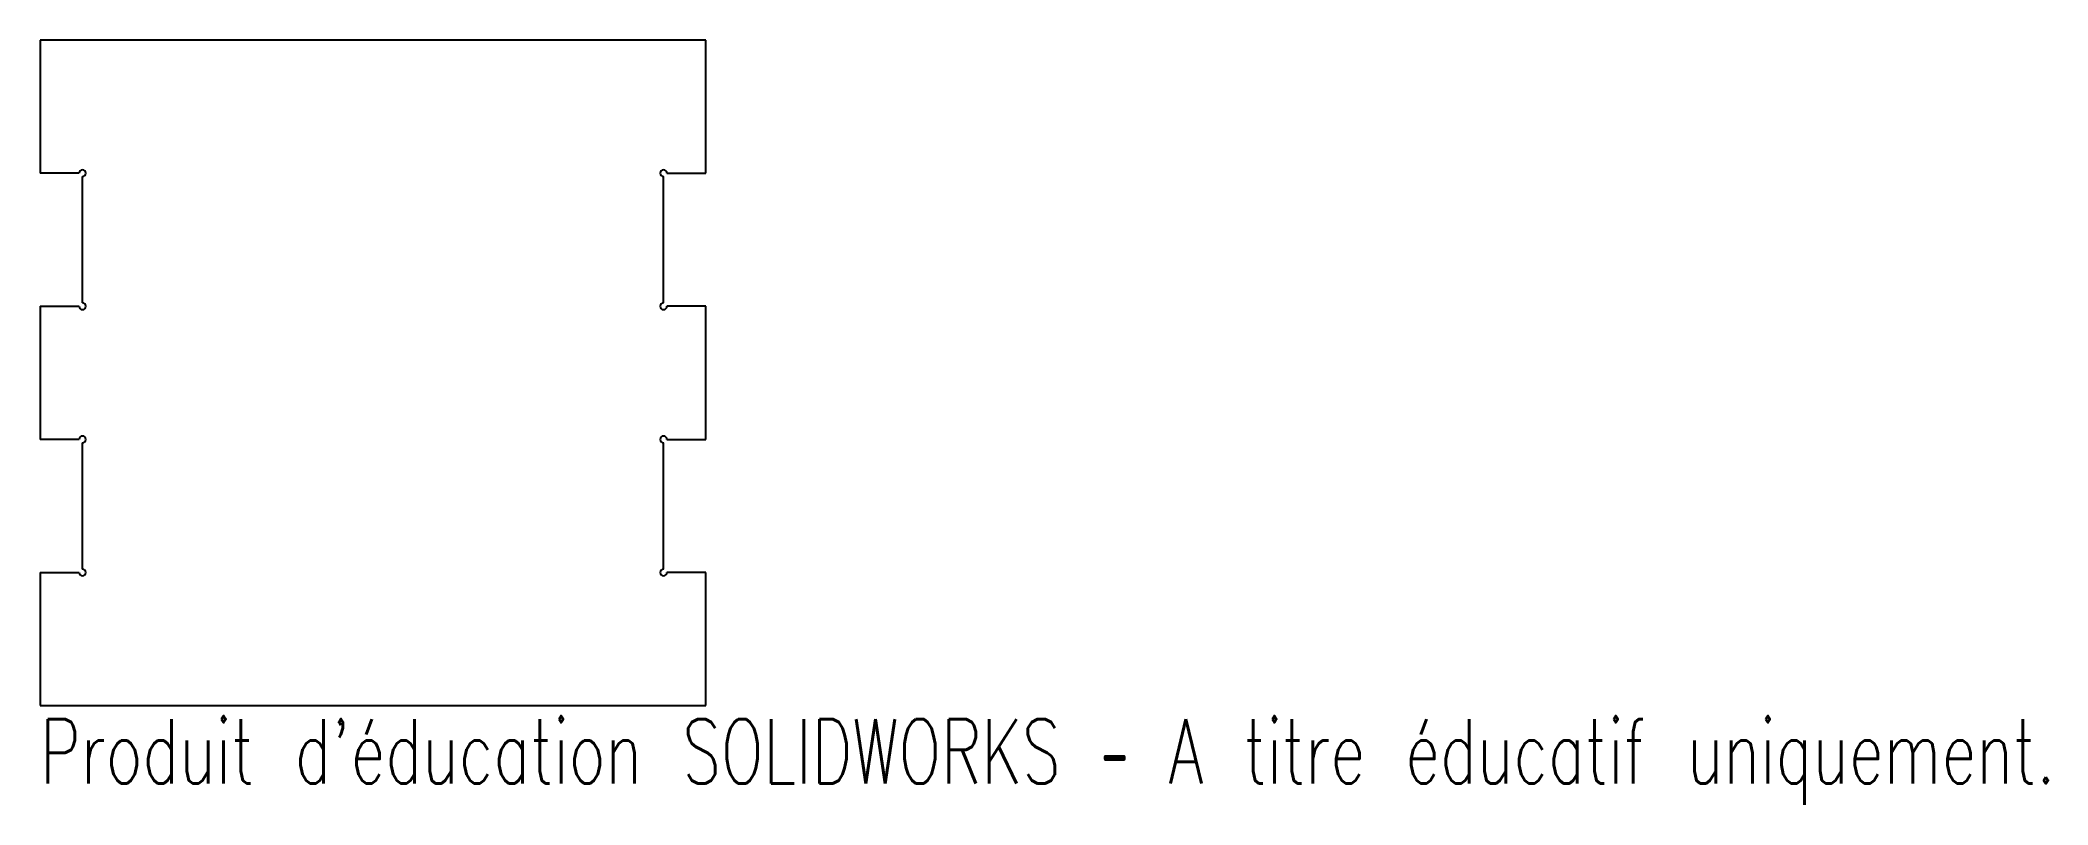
# Model space of a CAD drawing. Header units: millimetres. Extents: x -25 to 126, y -32 to 25.
import ezdxf

# ---------------------------------------------------------------- set-up
doc = ezdxf.new("R2010")
doc.units = ezdxf.units.MM
doc.styles.add('SLDTEXTSTYLE0', font='TXT', dxfattribs={"width": 0.7, "bigfont": 'bigfont'})

msp = doc.modelspace()

# ---------------------------------------------------------------- linework, layer by layer
at = {"color": 7, "linetype": 'Continuous', "lineweight": 25}
for p, q in [((25, 25), (-25, 25)), ((-25, 25), (-25, 15)), ((25, 15), (25, 25)), ((-22.075, 15), (-25, 15)), ((-21.825, 5.25), (-21.825, 14.75)), ((21.825, 5.25), (21.825, 14.75)), ((22.075, 15), (25, 15)), ((-25, 5), (-22.075, 5)), ((-25, 5), (-25, -5)), ((25, 5), (22.075, 5)), ((25, -5), (25, 5)), ((-22.075, -5), (-25, -5)), ((-21.825, -14.75), (-21.825, -5.25)), ((21.825, -14.75), (21.825, -5.25)), ((22.075, -5), (25, -5)), ((-25, -15), (-22.075, -15)), ((-25, -15), (-25, -25)), ((25, -15), (22.075, -15)), ((25, -25), (25, -15)), ((-25, -25), (25, -25))]:
    msp.add_line(p, q, dxfattribs=at)
for centre, start, end in [((-21.825, 15), 270, 180), ((21.825, 15), 0, 270), ((-21.825, 5), 180, 90), ((21.825, 5), 90, 0), ((-21.825, -5), 270, 180), ((21.825, -5), 0, 270), ((-21.825, -15), 180, 90), ((21.825, -15), 90, 0)]:
    msp.add_arc(centre, 0.25, start, end, dxfattribs=at)

# ---------------------------------------------------------------- texts
at = {"color": 7, "linetype": 'Continuous', "insert": (-25, -26.02), "char_height": 4.83362, "attachment_point": 1, "style": 'SLDTEXTSTYLE0'}
msp.add_mtext("Produit d'éducation SOLIDWORKS – A titre éducatif uniquement.", dxfattribs=at)

doc.saveas('drawing.dxf')
